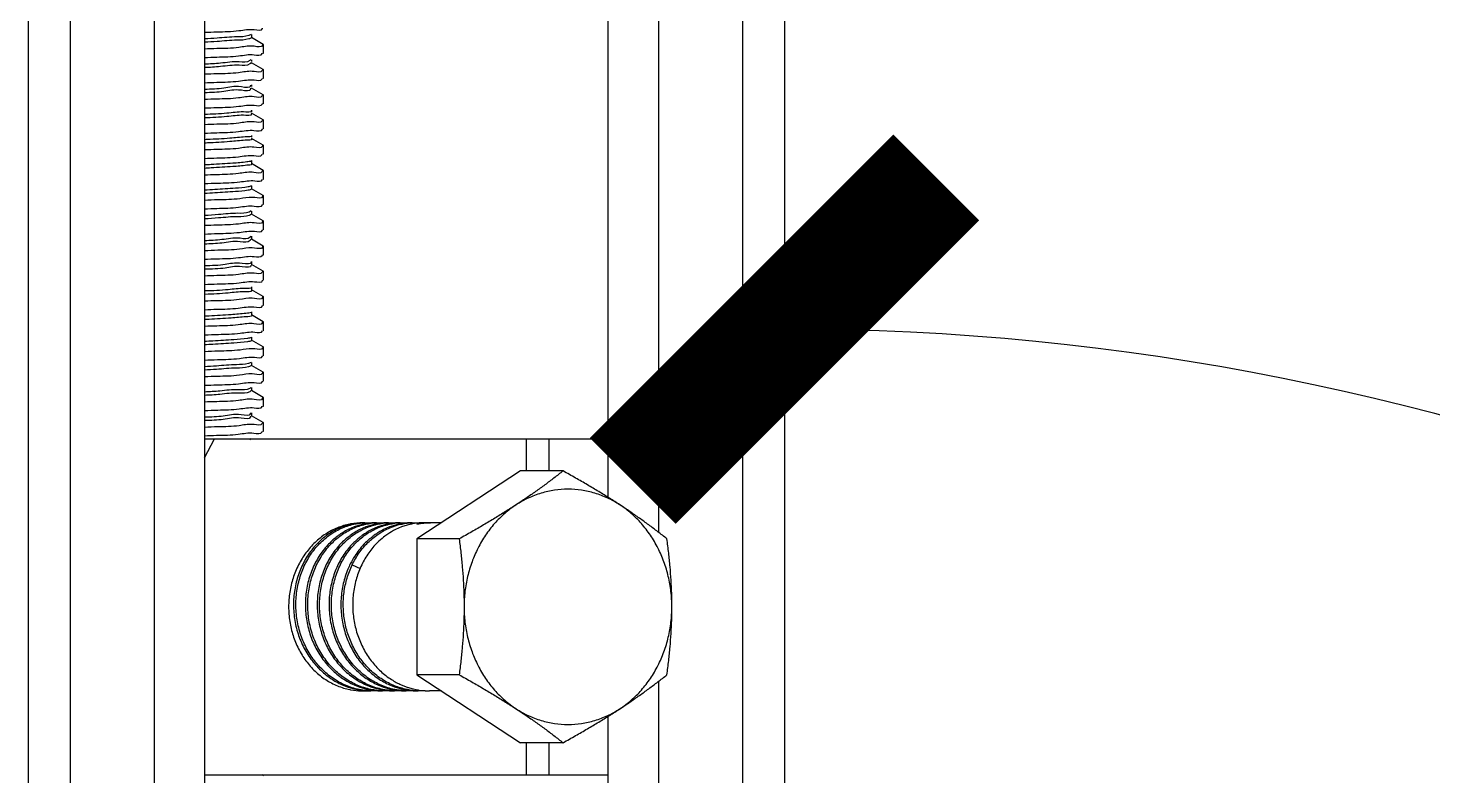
# Model space of a CAD drawing. Extents: x 14033796 to 29392202, y -1365078 to -465345.
# Drawn here: x 14625499.6 to 14625985.7, y -593719.4 to -593460.7 of the extents above; entities that cross this region are included whole.
import ezdxf

# ---------------------------------------------------------------- set-up
doc = ezdxf.new("R2010")
doc.units = 0
doc.header["$LTSCALE"] = 1000
doc.header["$MEASUREMENT"] = 0
doc.layers.add('02___PRT_ALL_AXES', color=7, linetype='Continuous')
doc.layers.add('图框', color=4, linetype='Continuous')
doc.styles.add('DIM_FONT', font='SIMPLEX', dxfattribs={"width": 0.7, "bigfont": 'GBCBIG'})
doc.dimstyles.new('DIMN150', dxfattribs={"dimscale": 1.5, "dimtxt": 300, "dimasz": 100, "dimexe": 250, "dimexo": 300, "dimgap": 150, "dimtad": 1, "dimdec": 0, "dimzin": 0, "dimdsep": 46, "dimtxsty": 'DIM_FONT', "dimblk": 'ARCHTICK', "dimcen": 0.09, "dimclrt": 7, "dimazin": 2, "dimtfac": 1, "dimtdec": 0, "dimtix": 1, "dimtmove": 2, "dimatfit": 3, "dimldrblk": 'ARCHTICK', "dimfxl": 0, "dimtolj": 1, "dimtzin": 0, "dimarcsym": 0})

# ---------------------------------------------------------------- blocks, each defined once
blk = doc.blocks.new('_ArchTick')
at = {"color": 0, "linetype": 'ByBlock', "const_width": 0.4}
blk.add_lwpolyline([(-0.5, -0.5), (0.5, 0.5)], dxfattribs=at)
blk = doc.blocks.new('*D35')
at = {"layer": 'Defpoints', "color": 0, "linetype": 'Continuous'}
for p in [(-3659003.2, 1106996.57), (-3662544.18, 1106818.96), (-3661915.48, 1104544.53), (-3662544.18, 1104160.32), (-3662340.1, 1103659.66)]:
    blk.add_point(p, dxfattribs=at)
at = {"layer": '图框', "color": 0, "linetype": 'Continuous', "lineweight": -2}
blk.add_arc((-3662544.18, 1103455.59), 1257.4, 45, 90, dxfattribs=at)
at = {"layer": '图框', "color": 0, "linetype": 'Continuous', "lineweight": -2, "xscale": 150, "yscale": 150, "zscale": 150}
for p, rotation in [((-3662544.18, 1104712.98), 180.0000000000027), ((-3661655.07, 1104344.7), 315.0000000000433)]:
    blk.add_blockref('_ArchTick', p, dxfattribs=dict(at, rotation=rotation))
at = {"layer": '图框', "color": 7, "linetype": 'Continuous', "insert": (-3661890.79, 1105033.02), "char_height": 450, "attachment_point": 5, "rotation": 337.5, "style": 'DIM_FONT'}
blk.add_mtext('\\A1;45°', dxfattribs=at)
blk = doc.blocks.new('抗震大样2')
at = {"color": 2, "linetype": 'Continuous'}
for p, q in [((3950.32, 185.93), (3950.32, -2472.71)), ((3971.09, 185.93), (3971.09, -2472.71)), ((4012.63, 185.93), (4012.63, -2472.71)), ((4037.56, 185.93), (4037.56, -2472.71)), ((4303.42, 185.93), (4303.42, -2472.71)), ((4324.19, 185.93), (4324.19, -2472.71)), ((4261.88, -266.34), (4261.88, -2020.43)), ((4236.96, -283.61), (4236.96, -2003.17)), ((4261.88, -2094.16), (4261.88, -2472.71)), ((4236.96, -2111.43), (4236.96, -2472.71))]:
    blk.add_line(p, q, dxfattribs=at)
at = {"color": 133, "linetype": 'Continuous'}
for p, q in [((4060.63, -1774.44), (4059.42, -1774.97)), ((4066.52, -1779.31), (4060.75, -1775.97)), ((4060.88, -1776.12), (4060.88, -1774.46)), ((4062.13, -1780.29), (4061.08, -1780.2)), ((4066.15, -1779.5), (4066.16, -1779.77)), ((4066.52, -1779.31), (4066.64, -1779.44)), ((4066.52, -1783.73), (4066.64, -1783.6)), ((4060.46, -1786.84), (4059.93, -1787.33)), ((4066.52, -1791.77), (4060.75, -1788.43)), ((4060.88, -1787.75), (4060.88, -1786.92)), ((4062.04, -1792.76), (4061.08, -1792.67)), ((4066.17, -1791.86), (4066.08, -1792.26)), ((4066.52, -1791.77), (4066.64, -1791.91)), ((4066.52, -1796.2), (4066.64, -1796.06)), ((4060.31, -1800.96), (4060.33, -1801.36)), ((4060.33, -1799.55), (4060.33, -1799.7)), ((4066.52, -1804.23), (4060.75, -1800.89)), ((4060.88, -1800.21), (4060.88, -1799.38)), ((4062.02, -1805.23), (4061.08, -1805.14)), ((4066.15, -1804.32), (4066.05, -1804.71)), ((4066.52, -1804.23), (4066.64, -1804.37)), ((4060.88, -1812.68), (4060.88, -1811.85)), ((4066.52, -1808.66), (4066.64, -1808.52)), ((4066.52, -1816.69), (4060.75, -1813.35)), ((4062.08, -1817.68), (4061.08, -1817.59)), ((4066.18, -1816.78), (4066.08, -1817.19)), ((4066.52, -1816.69), (4066.64, -1816.83)), ((4066.52, -1829.16), (4060.75, -1825.81)), ((4060.88, -1825.14), (4060.88, -1824.31)), ((4066.52, -1821.12), (4066.64, -1820.98)), ((4061.96, -1830.16), (4061.08, -1830.07)), ((4066.13, -1829.33), (4066.12, -1829.62)), ((4066.52, -1829.16), (4066.64, -1829.29)), ((4066.52, -1841.62), (4060.75, -1838.28)), ((4060.88, -1838.43), (4060.88, -1836.77)), ((4066.52, -1833.58), (4066.64, -1833.45)), ((4061.93, -1842.62), (4061.08, -1842.54)), ((4066.13, -1841.72), (4066.05, -1842.09)), ((4066.52, -1841.62), (4066.64, -1841.76)), ((4066.52, -1846.05), (4066.64, -1845.91)), ((4066.52, -1854.08), (4060.75, -1850.74)), ((4060.88, -1850.89), (4060.88, -1849.23)), ((4062.36, -1855.05), (4061.09, -1854.95)), ((4066.52, -1854.08), (4066.64, -1854.22)), ((4066.52, -1858.51), (4066.64, -1858.37)), ((4060.58, -1861.64), (4059.65, -1862.17)), ((4066.52, -1866.54), (4060.75, -1863.2)), ((4060.88, -1863.36), (4060.88, -1861.69)), ((4062.07, -1867.54), (4061.08, -1867.45)), ((4066.14, -1866.73), (4066.15, -1867.01)), ((4066.52, -1866.54), (4066.64, -1866.68)), ((4060.35, -1874.13), (4060.11, -1874.53)), ((4060.88, -1875.82), (4060.88, -1874.16)), ((4066.52, -1870.97), (4066.64, -1870.83)), ((4060.41, -1875.65), (4060.11, -1876.19)), ((4066.52, -1879.01), (4060.75, -1875.66)), ((4062.25, -1879.98), (4061.09, -1879.88)), ((4066.17, -1879.19), (4066.17, -1879.48)), ((4066.52, -1879.01), (4066.64, -1879.14)), ((4060.43, -1888.46), (4060.47, -1888.55)), ((4066.52, -1891.47), (4060.75, -1888.13)), ((4060.88, -1888.28), (4060.88, -1886.62)), ((4066.52, -1883.43), (4066.64, -1883.3)), ((4062.03, -1892.46), (4061.08, -1892.37)), ((4066.16, -1891.55), (4066.06, -1891.95)), ((4066.52, -1891.47), (4066.64, -1891.61)), ((4066.52, -1903.93), (4060.75, -1900.59)), ((4060.88, -1900.74), (4060.88, -1899.08)), ((4066.52, -1895.9), (4066.64, -1895.76)), ((4062.24, -1904.91), (4061.09, -1904.81)), ((4066.17, -1904.14), (4066.19, -1904.38)), ((4066.52, -1903.93), (4066.64, -1904.07)), ((4066.52, -1908.36), (4066.64, -1908.22)), ((4066.52, -1916.39), (4060.75, -1913.05)), ((4060.88, -1913.21), (4060.88, -1911.54)), ((4066.52, -1916.39), (4066.64, -1916.53)), ((4061.93, -1917.4), (4061.08, -1917.32)), ((4066.12, -1916.57), (4066.11, -1916.86)), ((4066.52, -1920.82), (4066.64, -1920.68)), ((4066.52, -1928.86), (4060.75, -1925.51)), ((4060.88, -1925.67), (4060.88, -1924.01)), ((4062.4, -1929.82), (4061.09, -1929.72)), ((4066.52, -1928.86), (4066.64, -1928.99)), ((4060.65, -1936.47), (4059.33, -1937)), ((4060.88, -1938.13), (4060.88, -1936.47)), ((4066.52, -1933.28), (4066.64, -1933.15)), ((4066.52, -1941.32), (4060.75, -1937.98)), ((4062.25, -1942.29), (4061.09, -1942.19)), ((4066.17, -1941.46), (4066.13, -1941.81)), ((4066.52, -1941.32), (4066.64, -1941.45)), ((4060.5, -1948.85), (4059.86, -1949.36)), ((4060.59, -1950.39), (4059.86, -1951.02)), ((4066.52, -1953.78), (4060.75, -1950.44)), ((4060.88, -1950.59), (4060.88, -1948.93)), ((4066.52, -1945.74), (4066.64, -1945.61)), ((4062.02, -1954.78), (4061.08, -1954.69)), ((4066.14, -1953.96), (4066.14, -1954.24)), ((4066.52, -1953.78), (4066.64, -1953.92)), ((4066.52, -1958.21), (4066.64, -1958.07)), ((4060.31, -1961.5), (4060.27, -1961.72)), ((4060.32, -1963.03), (4060.27, -1963.39)), ((4066.52, -1966.24), (4060.75, -1962.9)), ((4060.88, -1963.06), (4060.88, -1961.39)), ((4062.09, -1967.23), (4061.09, -1967.14)), ((4066.19, -1966.32), (4066.07, -1966.74)), ((4066.52, -1966.24), (4066.64, -1966.38)), ((4066.52, -1970.67), (4066.64, -1970.53)), ((4066.52, -2140.72), (4065.94, -2140.38)), ((4066.52, -2140.72), (4066.64, -2140.85))]:
    blk.add_line(p, q, dxfattribs=at)
at = {"color": 6, "linetype": 'Continuous'}
for p, q in [((4037.56, -1983.73), (4042.41, -1974.22)), ((4037.56, -1974.22), (4236.96, -1974.22)), ((4196.46, -1974.22), (4196.46, -1990.14)), ((4207.7, -1974.22), (4207.7, -1990.14)), ((4193.78, -1990.14), (4142.43, -2023.72)), ((4105.57, -2017.84), (4102.66, -2019.12)), ((4108.52, -2016.87), (4105.57, -2017.84)), ((4111.44, -2017.83), (4108.5, -2019.13)), ((4111.45, -2016.22), (4108.52, -2016.87)), ((4114.37, -2016.87), (4111.44, -2017.83)), ((4114.39, -2015.85), (4111.45, -2016.22)), ((4113.85, -2015.81), (4114.41, -2015.85)), ((4117.29, -2017.83), (4114.35, -2019.13)), ((4116.04, -2016.46), (4114.37, -2016.87)), ((4115.78, -2015.77), (4114.39, -2015.85)), ((4116.74, -2015.76), (4115.78, -2015.77)), ((4115.78, -2015.83), (4116.75, -2015.78)), ((4116.8, -2016.31), (4116.04, -2016.46)), ((4116.75, -2015.78), (4117.91, -2015.76)), ((4117.32, -2016.21), (4116.8, -2016.31)), ((4116.99, -2016.51), (4117.22, -2016.46)), ((4120.22, -2016.87), (4117.29, -2017.83)), ((4117.95, -2016.11), (4117.32, -2016.21)), ((4117.91, -2015.76), (4120.27, -2015.85)), ((4120.25, -2015.85), (4117.95, -2016.11)), ((4123.14, -2017.83), (4120.2, -2019.13)), ((4121.86, -2016.47), (4120.22, -2016.87)), ((4122.59, -2015.76), (4120.25, -2015.85)), ((4122.65, -2016.31), (4121.86, -2016.47)), ((4122.6, -2015.78), (4123.76, -2015.76)), ((4123.18, -2016.21), (4122.65, -2016.31)), ((4122.84, -2016.51), (4123.08, -2016.46)), ((4126.07, -2016.87), (4123.14, -2017.83)), ((4123.8, -2016.11), (4123.18, -2016.21)), ((4123.76, -2015.76), (4126.2, -2015.85)), ((4126.17, -2015.84), (4123.8, -2016.11)), ((4128.98, -2017.84), (4126.05, -2019.13)), ((4127.74, -2016.46), (4126.07, -2016.87)), ((4128.44, -2015.76), (4126.17, -2015.84)), ((4128.5, -2016.31), (4127.74, -2016.46)), ((4128.45, -2015.78), (4129.62, -2015.76)), ((4129.18, -2016.18), (4128.5, -2016.31)), ((4128.7, -2016.51), (4128.92, -2016.46)), ((4131.91, -2016.88), (4128.98, -2017.84)), ((4129.65, -2016.11), (4129.18, -2016.18)), ((4129.62, -2015.76), (4131.97, -2015.85)), ((4131.95, -2015.85), (4129.65, -2016.11)), ((4133.6, -2016.46), (4131.91, -2016.88)), ((4134.85, -2017.83), (4131.92, -2019.12)), ((4134.3, -2015.76), (4131.95, -2015.85)), ((4134.35, -2016.31), (4133.6, -2016.46)), ((4134.31, -2015.78), (4135.47, -2015.76)), ((4134.86, -2016.21), (4134.35, -2016.31)), ((4134.53, -2016.51), (4135.16, -2016.38)), ((4137.77, -2016.87), (4134.85, -2017.83)), ((4135.5, -2016.11), (4134.86, -2016.21)), ((4135.47, -2015.76), (4137.82, -2015.85)), ((4137.8, -2015.85), (4135.5, -2016.11)), ((4139.83, -2016.38), (4137.77, -2016.87)), ((4140.15, -2015.76), (4137.8, -2015.85)), ((4140.2, -2016.31), (4139.83, -2016.38)), ((4140.15, -2015.78), (4141.32, -2015.76)), ((4140.56, -2016.24), (4140.2, -2016.31)), ((4141.35, -2016.11), (4140.56, -2016.24)), ((4141.32, -2015.76), (4143.33, -2015.82)), ((4142.43, -2015.96), (4141.35, -2016.11)), ((4143.2, -2015.88), (4142.43, -2015.96)), ((4142.48, -2016.48), (4143.23, -2016.32)), ((4143.26, -2016.42), (4142.48, -2016.48)), ((4143.26, -2016.48), (4142.48, -2016.48)), ((4143.57, -2015.85), (4143.2, -2015.88)), ((4143.23, -2016.32), (4145.37, -2015.97)), ((4145.18, -2016.13), (4143.26, -2016.48)), ((4143.54, -2016.41), (4143.26, -2016.42)), ((4143.33, -2015.82), (4143.59, -2015.84)), ((4145.38, -2015.76), (4143.57, -2015.85)), ((4145.4, -2016.1), (4145.18, -2016.13)), ((4145.37, -2015.97), (4145.67, -2015.94)), ((4146, -2015.76), (4145.38, -2015.76)), ((4146.04, -2016.01), (4145.4, -2016.1)), ((4145.67, -2015.94), (4146, -2015.9)), ((4146, -2015.9), (4148.9, -2015.76)), ((4146.16, -2016), (4146.04, -2016.01)), ((4148.9, -2015.78), (4146.16, -2016)), ((4148.9, -2015.76), (4149.29, -2015.76)), ((4149.29, -2015.77), (4148.9, -2015.78)), ((4150.11, -2015.76), (4149.29, -2015.77)), ((4142.43, -2023.72), (4142.43, -2090.88)), ((4110.53, -2036.53), (4114.47, -2038.43)), ((4105.62, -2095.84), (4108.5, -2096.97)), ((4108.5, -2096.97), (4111.45, -2097.84)), ((4111.45, -2095.83), (4114.35, -2096.97)), ((4114.35, -2096.97), (4117.3, -2097.84)), ((4117.3, -2095.83), (4120.2, -2096.97)), ((4120.2, -2096.97), (4123.15, -2097.84)), ((4123.17, -2095.83), (4126.05, -2096.97)), ((4126.05, -2096.97), (4128.98, -2097.83)), ((4129.01, -2095.83), (4131.98, -2096.99)), ((4131.98, -2096.99), (4134.86, -2097.84)), ((4134.77, -2095.85), (4137.63, -2096.98)), ((4137.63, -2096.98), (4140.64, -2097.86)), ((4142.43, -2090.88), (4193.78, -2124.45)), ((4111.45, -2097.84), (4114.39, -2098.43)), ((4114.39, -2098.43), (4115.02, -2098.52)), ((4115.02, -2098.52), (4115.79, -2098.62)), ((4115.8, -2098.46), (4115.03, -2098.34)), ((4117.34, -2098.76), (4115.76, -2098.83)), ((4115.79, -2098.62), (4117.32, -2098.76)), ((4117.9, -2098.71), (4115.8, -2098.46)), ((4117.3, -2097.84), (4119.71, -2098.34)), ((4117.32, -2098.76), (4119.67, -2098.84)), ((4119.68, -2098.82), (4117.9, -2098.71)), ((4120.84, -2098.84), (4119.68, -2098.82)), ((4119.71, -2098.34), (4120.24, -2098.43)), ((4120.24, -2098.43), (4120.87, -2098.52)), ((4123.26, -2098.75), (4120.84, -2098.84)), ((4120.87, -2098.52), (4123.23, -2098.76)), ((4123.15, -2097.84), (4125.56, -2098.34)), ((4123.23, -2098.76), (4125.52, -2098.84)), ((4126.69, -2098.84), (4125.53, -2098.82)), ((4125.56, -2098.34), (4126.25, -2098.45)), ((4126.73, -2098.34), (4125.65, -2098.14)), ((4126.25, -2098.45), (4126.72, -2098.52)), ((4129.05, -2098.76), (4126.69, -2098.84)), ((4126.72, -2098.52), (4129.03, -2098.76)), ((4129.61, -2098.71), (4126.73, -2098.34)), ((4128.98, -2097.83), (4131.41, -2098.34)), ((4129.03, -2098.76), (4131.37, -2098.84)), ((4131.38, -2098.82), (4129.61, -2098.71)), ((4132.54, -2098.84), (4131.38, -2098.82)), ((4131.41, -2098.34), (4131.94, -2098.43)), ((4132.58, -2098.34), (4131.52, -2098.14)), ((4131.94, -2098.43), (4132.57, -2098.52)), ((4134.89, -2098.76), (4132.54, -2098.84)), ((4132.57, -2098.52), (4134.87, -2098.76)), ((4135.45, -2098.71), (4132.58, -2098.34)), ((4134.86, -2097.84), (4137.27, -2098.34)), ((4134.87, -2098.76), (4137.22, -2098.84)), ((4137.23, -2098.82), (4135.45, -2098.71)), ((4138.39, -2098.84), (4137.23, -2098.82)), ((4137.27, -2098.34), (4137.78, -2098.43)), ((4137.78, -2098.43), (4138.42, -2098.52)), ((4140.74, -2098.76), (4138.39, -2098.84)), ((4138.42, -2098.52), (4140.72, -2098.76)), ((4140.64, -2097.86), (4142.22, -2098.21)), ((4140.72, -2098.76), (4143.07, -2098.84)), ((4142.22, -2098.21), (4143.11, -2098.37)), ((4144.45, -2098.84), (4143.08, -2098.81)), ((4143.11, -2098.37), (4143.41, -2098.42)), ((4143.41, -2098.42), (4144.47, -2098.57)), ((4146.54, -2098.78), (4144.45, -2098.84)), ((4144.47, -2098.57), (4146.53, -2098.77)), ((4146.53, -2098.77), (4148.71, -2098.84)), ((4196.46, -2124.45), (4196.46, -2140.38)), ((4207.7, -2124.45), (4207.7, -2140.38)), ((4037.56, -2140.38), (4236.96, -2140.38))]:
    blk.add_line(p, q, dxfattribs=at)
at = {"color": 133, "linetype": 'Continuous'}
for points, start_tangent, end_tangent in [([(4037.56, -1773.35), (4043.64, -1773.12), (4054.48, -1772.55), (4062.13, -1771.98)], (0.998894, 0.047018), (0.993613, -0.112843)), ([(4059.42, -1774.97), (4053.52, -1775.62), (4043.7, -1776.27), (4037.56, -1776.65)], (-0.946343, -0.323164), (-0.998872, -0.047475)), ([(4059.42, -1776.63), (4053.52, -1777.28), (4043.7, -1777.93), (4037.56, -1778.31)], (-0.946343, -0.323164), (-0.998872, -0.047475)), ([(4060.76, -1776), (4059.42, -1776.63)], (-0.683987, -0.729495), (-0.946343, -0.323164)), ([(4062.13, -1771.98), (4066.16, -1771.41), (4066.16, -1771.29)], (0.993613, -0.112843), (-0.04773, 0.99886)), ([(4061.08, -1780.2), (4054.48, -1780.86), (4043.64, -1781.43), (4037.56, -1781.66)], (-0.998209, 0.059815), (-0.998894, -0.047018)), ([(4037.56, -1785.81), (4043.65, -1785.58), (4054.38, -1785.02), (4062.04, -1784.46)], (0.998889, 0.04712), (0.992196, -0.124689)), ([(4062.04, -1784.46), (4066.1, -1783.89), (4066.15, -1783.67)], (0.992196, -0.124689), (0.163796, 0.986494)), ([(4066.16, -1779.77), (4062.13, -1780.29)], (-0.098015, -0.995185), (-0.993613, 0.112843)), ([(4059.93, -1787.33), (4054.69, -1787.98), (4045.41, -1788.63), (4037.56, -1789.14)], (-0.797662, -0.603104), (-0.999381, -0.03518)), ([(4059.93, -1789), (4054.69, -1789.65), (4045.41, -1790.3), (4037.56, -1790.8)], (-0.797662, -0.603104), (-0.999381, -0.03518)), ([(4060.57, -1788.33), (4059.93, -1789)], (-0.470243, -0.882537), (-0.797662, -0.603104)), ([(4061.08, -1792.67), (4054.38, -1793.33), (4043.65, -1793.89), (4037.56, -1794.12)], (-0.997707, 0.067683), (-0.998889, -0.04712)), ([(4037.56, -1798.27), (4043.64, -1798.05), (4054.37, -1797.48), (4062.02, -1796.92)], (0.998891, 0.047093), (0.992164, -0.12494)), ([(4062.02, -1796.92), (4066.07, -1796.36), (4066.13, -1796.13)], (0.992164, -0.12494), (0.173119, 0.984901)), ([(4066.08, -1792.26), (4062.04, -1792.76)], (-0.354448, -0.935076), (-0.992196, 0.124689)), ([(4060.33, -1799.7), (4055.76, -1800.35), (4047.04, -1801), (4037.56, -1801.59)], (-0.079808, -0.99681), (-0.999758, -0.022013)), ([(4060.33, -1801.36), (4055.76, -1802.01), (4047.04, -1802.66), (4037.56, -1803.25)], (-0.079808, -0.99681), (-0.999758, -0.022013)), ([(4061.08, -1805.14), (4054.37, -1805.79), (4043.64, -1806.36), (4037.56, -1806.58)], (-0.997647, 0.068561), (-0.998891, -0.047093)), ([(4066.05, -1804.71), (4062.02, -1805.23)], (-0.35835, -0.933587), (-0.992164, 0.12494)), ([(4037.56, -1810.74), (4043.66, -1810.51), (4054.5, -1809.94), (4062.08, -1809.38)], (0.998894, 0.047014), (0.992224, -0.124464)), ([(4060.63, -1812.07), (4056.74, -1812.71)], (0.533711, -0.845667), (-1, 0.000978)), ([(4062.08, -1809.38), (4066.1, -1808.81), (4066.16, -1808.59)], (0.992224, -0.124464), (0.181525, 0.983386)), ([(4056.74, -1812.71), (4048.6, -1813.36), (4037.56, -1813.99)], (-1, 0.000978), (-0.999252, -0.038671)), ([(4056.74, -1814.37), (4048.6, -1815.02), (4037.56, -1815.66)], (-1, 0.000978), (-0.999252, -0.038671)), ([(4061.08, -1817.59), (4054.5, -1818.24), (4043.66, -1818.82), (4037.56, -1819.04)], (-0.997974, 0.06363), (-0.998894, -0.047014)), ([(4060.51, -1813.59), (4060.62, -1813.72), (4056.74, -1814.37)], (0.697725, -0.716366), (-1, 0.000978)), ([(4066.08, -1817.19), (4062.08, -1817.68)], (-0.377709, -0.925924), (-0.992224, 0.124464)), ([(4037.56, -1823.2), (4043.63, -1822.97), (4054.26, -1822.41), (4061.96, -1821.85)], (0.998891, 0.047076), (0.993158, -0.116777)), ([(4057.62, -1825.07), (4050.09, -1825.73), (4039, -1826.38), (4037.56, -1826.45)], (-0.996868, -0.079089), (-0.998768, -0.049633)), ([(4060.8, -1824.42), (4057.62, -1825.07)], (0.616115, -0.787657), (-0.996868, -0.079089)), ([(4060.66, -1825.96), (4060.81, -1826.09), (4057.62, -1826.74)], (0.848608, -0.529022), (-0.996868, -0.079089)), ([(4061.96, -1821.85), (4066.13, -1821.27), (4066.13, -1821.13)], (0.993158, -0.116777), (-0.017942, 0.999839)), ([(4057.62, -1826.74), (4050.09, -1827.39), (4039, -1828.04), (4037.56, -1828.11)], (-0.996868, -0.079089), (-0.998768, -0.049633)), ([(4061.08, -1830.07), (4054.26, -1830.72), (4043.63, -1831.28), (4037.56, -1831.51)], (-0.997467, 0.071134), (-0.998891, -0.047076)), ([(4066.12, -1829.62), (4061.96, -1830.16)], (-0.127198, -0.991877), (-0.993158, 0.116777)), ([(4037.56, -1835.66), (4043.55, -1835.44), (4054.26, -1834.88), (4061.93, -1834.32)], (0.998899, 0.046913), (0.992136, -0.125161)), ([(4058.4, -1837.44), (4051.49, -1838.09), (4040.87, -1838.74), (4037.56, -1838.92)], (-0.989005, -0.147881), (-0.998591, -0.053071)), ([(4058.4, -1839.1), (4051.49, -1839.75), (4040.87, -1840.4), (4037.56, -1840.59)], (-0.989005, -0.147881), (-0.998591, -0.053071)), ([(4060.75, -1836.93), (4058.4, -1837.44)], (-0.882107, -0.471049), (-0.989005, -0.147881)), ([(4060.88, -1838.43), (4060.88, -1838.45), (4058.4, -1839.1)], (0.348209, -0.937417), (-0.989005, -0.147881)), ([(4061.93, -1834.32), (4066.06, -1833.75), (4066.11, -1833.52)], (0.992136, -0.125161), (0.14634, 0.989234)), ([(4061.08, -1842.54), (4054.26, -1843.18), (4043.55, -1843.75), (4037.56, -1843.97)], (-0.997186, 0.074961), (-0.998899, -0.046913)), ([(4037.56, -1848.12), (4044.12, -1847.87), (4054.94, -1847.3), (4062.36, -1846.74)], (0.998853, 0.04788), (0.993688, -0.11218)), ([(4066.05, -1842.09), (4061.93, -1842.62)], (-0.322008, -0.946737), (-0.992136, 0.125161)), ([(4062.36, -1846.74), (4066.18, -1846.18), (4066.18, -1846.05)], (0.993688, -0.11218), (-0.022341, 0.99975)), ([(4059.08, -1849.8), (4052.8, -1850.45), (4042.68, -1851.1), (4037.56, -1851.41)], (-0.970856, -0.239662), (-0.9987, -0.050975)), ([(4059.08, -1851.46), (4052.8, -1852.11), (4042.68, -1852.76), (4037.56, -1853.07)], (-0.970856, -0.239662), (-0.9987, -0.050975)), ([(4060.69, -1849.28), (4059.08, -1849.8)], (-0.87065, -0.491904), (-0.970856, -0.239662)), ([(4060.82, -1850.84), (4059.08, -1851.46)], (-0.670911, -0.741538), (-0.970856, -0.239662)), ([(4061.09, -1854.95), (4054.94, -1855.6), (4044.12, -1856.18), (4037.56, -1856.43)], (-0.999035, 0.043915), (-0.998853, -0.04788)), ([(4037.56, -1860.59), (4043.59, -1860.36), (4054.4, -1859.79), (4062.07, -1859.23)], (0.998897, 0.046962), (0.993444, -0.114321)), ([(4062.07, -1859.23), (4066.15, -1858.65), (4066.15, -1858.52)], (0.993444, -0.114321), (-0.037905, 0.999281)), ([(4066.18, -1854.26), (4066.18, -1854.49), (4062.36, -1855.05)], (0.091499, -0.995805), (-0.993688, 0.11218)), ([(4059.65, -1862.17), (4054.02, -1862.82), (4044.43, -1863.47), (4037.56, -1863.9)], (-0.910995, -0.412418), (-0.999049, -0.043612)), ([(4059.65, -1863.83), (4054.02, -1864.48), (4044.43, -1865.13), (4037.56, -1865.56)], (-0.910995, -0.412418), (-0.999049, -0.043612)), ([(4061.08, -1867.45), (4054.4, -1868.1), (4043.59, -1868.67), (4037.56, -1868.89)], (-0.99796, 0.063849), (-0.998897, -0.046962)), ([(4060.69, -1863.19), (4059.65, -1863.83)], (-0.647313, -0.762225), (-0.910995, -0.412418)), ([(4066.15, -1867.01), (4062.07, -1867.54)], (-0.107677, -0.994186), (-0.993444, 0.114321)), ([(4037.56, -1873.05), (4044.17, -1872.8), (4054.74, -1872.23), (4062.25, -1871.67)], (0.998841, 0.048125), (0.993683, -0.112228)), ([(4060.11, -1874.53), (4055.15, -1875.18), (4046.1, -1875.83), (4037.56, -1876.39)], (-0.600311, -0.799766), (-0.999631, -0.027158)), ([(4062.25, -1871.67), (4066.18, -1871.1), (4066.18, -1870.98)], (0.993683, -0.112228), (-0.033888, 0.999426)), ([(4060.11, -1876.19), (4055.15, -1876.84), (4046.1, -1877.49), (4037.56, -1878.05)], (-0.600311, -0.799766), (-0.999631, -0.027158)), ([(4061.09, -1879.88), (4054.74, -1880.54), (4044.17, -1881.1), (4037.56, -1881.36)], (-0.998696, 0.051053), (-0.998841, -0.048125)), ([(4066.17, -1879.48), (4062.25, -1879.98)], (-0.128473, -0.991713), (-0.993683, 0.112228)), ([(4037.56, -1885.51), (4043.65, -1885.28), (4054.38, -1884.72), (4062.03, -1884.16)], (0.998889, 0.047118), (0.992171, -0.124885)), ([(4060.47, -1886.89), (4056.19, -1887.54), (4047.71, -1888.19), (4037.56, -1888.8)], (0.292814, -0.956169), (-0.999615, -0.027745)), ([(4060.47, -1888.55), (4056.19, -1889.2), (4047.71, -1889.86), (4037.56, -1890.46)], (0.292814, -0.956169), (-0.999615, -0.027745)), ([(4060.46, -1886.87), (4060.47, -1886.89)], (0.315738, -0.948846), (0.292815, -0.956169)), ([(4062.03, -1884.16), (4066.07, -1883.59), (4066.14, -1883.36)], (0.992171, -0.124885), (0.185745, 0.982598)), ([(4061.08, -1892.37), (4054.38, -1893.03), (4043.65, -1893.59), (4037.56, -1893.82)], (-0.997729, 0.067357), (-0.998889, -0.047118)), ([(4066.06, -1891.95), (4062.03, -1892.46)], (-0.37389, -0.927473), (-0.992171, 0.124885)), ([(4037.56, -1897.97), (4043.77, -1897.74), (4054.65, -1897.16), (4062.24, -1896.6)], (0.998885, 0.047208), (0.994137, -0.108128)), ([(4057.13, -1899.91), (4049.24, -1900.56), (4037.89, -1901.21), (4037.56, -1901.22)], (-0.999328, -0.036649), (-0.998995, -0.044823)), ([(4057.13, -1901.57), (4049.24, -1902.22), (4037.89, -1902.87), (4037.56, -1902.88)], (-0.999328, -0.036649), (-0.998995, -0.044823)), ([(4060.72, -1899.26), (4057.13, -1899.91)], (0.608515, -0.793543), (-0.999328, -0.036649)), ([(4060.7, -1900.9), (4060.71, -1900.92), (4057.13, -1901.57)], (0.655152, -0.755497), (-0.999328, -0.036649)), ([(4062.24, -1896.6), (4066.19, -1896.03), (4066.18, -1895.92)], (0.994137, -0.108128), (-0.081805, 0.996648)), ([(4061.09, -1904.81), (4054.65, -1905.47), (4043.77, -1906.05), (4037.56, -1906.28)], (-0.998687, 0.051224), (-0.998885, -0.047208)), ([(4037.56, -1910.44), (4043.67, -1910.21), (4054.24, -1909.65), (4061.93, -1909.09)], (0.998887, 0.047166), (0.993084, -0.117408)), ([(4061.93, -1909.09), (4066.12, -1908.51), (4066.12, -1908.36)], (0.993084, -0.117408), (-0.010783, 0.999942)), ([(4066.19, -1904.38), (4062.24, -1904.91)], (-0.055395, -0.998465), (-0.994137, 0.108128)), ([(4057.96, -1912.27), (4050.69, -1912.92), (4039.79, -1913.57), (4037.56, -1913.69)], (-0.994213, -0.107428), (-0.998643, -0.052069)), ([(4057.96, -1913.93), (4050.69, -1914.58), (4039.79, -1915.23), (4037.56, -1915.35)], (-0.994213, -0.107428), (-0.998643, -0.052069)), ([(4060.8, -1911.76), (4057.96, -1912.27)], (-0.807946, -0.589257), (-0.994213, -0.107428)), ([(4060.83, -1913.25), (4060.85, -1913.28), (4057.96, -1913.93)], (0.662529, -0.749036), (-0.994213, -0.107428)), ([(4061.08, -1917.32), (4054.24, -1917.96), (4043.67, -1918.52), (4037.56, -1918.74)], (-0.997317, 0.073206), (-0.998887, -0.047166)), ([(4037.56, -1922.9), (4044.42, -1922.63), (4055.08, -1922.06), (4062.4, -1921.51)], (0.998826, 0.048447), (0.994356, -0.106098)), ([(4066.11, -1916.86), (4061.93, -1917.4)], (-0.134355, -0.990933), (-0.993084, 0.117408)), ([(4062.4, -1921.51), (4066.2, -1920.95), (4066.2, -1920.84)], (0.994356, -0.106098), (-0.074529, 0.997219)), ([(4058.7, -1924.63), (4052.05, -1925.28), (4041.64, -1925.93), (4037.56, -1926.17)], (-0.98339, -0.181507), (-0.99863, -0.052332)), ([(4058.7, -1926.3), (4052.05, -1926.95), (4041.64, -1927.6), (4037.56, -1927.83)], (-0.98339, -0.181507), (-0.99863, -0.052332)), ([(4061.09, -1929.72), (4055.08, -1930.37), (4044.42, -1930.94), (4037.56, -1931.21)], (-0.99927, 0.038195), (-0.998826, -0.048447)), ([(4060.73, -1924.12), (4058.7, -1924.63)], (-0.886757, -0.462236), (-0.98339, -0.181507)), ([(4060.87, -1925.66), (4058.7, -1926.3)], (-0.427969, -0.903793), (-0.98339, -0.181507)), ([(4066.19, -1929.06), (4066.2, -1929.25), (4062.4, -1929.82)], (0.142866, -0.989742), (-0.994356, 0.106098)), ([(4037.56, -1935.36), (4043.92, -1935.12), (4054.76, -1934.54), (4062.25, -1933.98)], (0.998868, 0.047559), (0.992861, -0.11928)), ([(4059.33, -1937), (4053.32, -1937.65), (4043.42, -1938.3), (4037.56, -1938.66)], (-0.95493, -0.29683), (-0.998813, -0.0487)), ([(4062.25, -1933.98), (4066.15, -1933.42), (4066.17, -1933.26)], (0.992861, -0.11928), (0.061262, 0.998122)), ([(4059.33, -1938.66), (4053.32, -1939.31), (4043.42, -1939.96), (4037.56, -1940.32)], (-0.95493, -0.29683), (-0.998813, -0.0487)), ([(4061.09, -1942.19), (4054.76, -1942.85), (4043.92, -1943.43), (4037.56, -1943.67)], (-0.998596, 0.052981), (-0.998868, -0.047559)), ([(4060.78, -1938.03), (4059.33, -1938.66)], (-0.688777, -0.724973), (-0.95493, -0.29683)), ([(4066.13, -1941.81), (4062.25, -1942.29)], (-0.254982, -0.966946), (-0.992861, 0.11928)), ([(4037.56, -1947.82), (4043.59, -1947.6), (4054.33, -1947.03), (4062.02, -1946.47)], (0.998896, 0.046968), (0.993305, -0.115525)), ([(4059.86, -1949.36), (4054.51, -1950.01), (4045.14, -1950.66), (4037.56, -1951.15)], (-0.840791, -0.54136), (-0.999283, -0.037869)), ([(4059.86, -1951.02), (4054.51, -1951.67), (4045.14, -1952.32), (4037.56, -1952.81)], (-0.840791, -0.54136), (-0.999283, -0.037869)), ([(4062.02, -1946.47), (4066.14, -1945.89), (4066.14, -1945.76)], (0.993305, -0.115525), (-0.028966, 0.99958)), ([(4061.08, -1954.69), (4054.33, -1955.34), (4043.59, -1955.91), (4037.56, -1956.13)], (-0.997734, 0.067282), (-0.998896, -0.046968)), ([(4066.14, -1954.24), (4062.02, -1954.78)], (-0.116435, -0.993198), (-0.993305, 0.115525)), ([(4062.09, -1958.92), (4066.1, -1958.36), (4066.17, -1958.13)], (0.992337, -0.123562), (0.210714, 0.977548)), ([(4037.56, -1960.29), (4044.05, -1960.04), (4054.59, -1959.48), (4062.09, -1958.92)], (0.998855, 0.047846), (0.992337, -0.123562)), ([(4060.27, -1961.72), (4055.6, -1962.37), (4046.79, -1963.03), (4037.56, -1963.61)], (-0.240787, -0.970578), (-0.999761, -0.021859)), ([(4060.27, -1963.39), (4055.6, -1964.04), (4046.79, -1964.69), (4037.56, -1965.27)], (-0.240787, -0.970578), (-0.999761, -0.021859)), ([(4061.09, -1967.14), (4054.59, -1967.79), (4044.05, -1968.35), (4037.56, -1968.59)], (-0.998146, 0.06086), (-0.998855, -0.047846)), ([(4037.56, -1972.75), (4043.47, -1972.53), (4054.17, -1971.97), (4061.86, -1971.41)], (0.998906, 0.046762), (0.992118, -0.125308)), ([(4061.86, -1971.41), (4066.06, -1970.84), (4066.11, -1970.61)], (0.992118, -0.125308), (0.135305, 0.990804)), ([(4066.07, -1966.74), (4062.09, -1967.23)], (-0.408817, -0.912616), (-0.992337, 0.123562)), ([(4060.58, -1974.09), (4059.87, -1974.7)], (0.509207, -0.860644), (-0.990428, -0.138029)), ([(4060.58, -1974.09), (4060.59, -1974.1)], (0.509208, -0.860644), (0.490606, -0.871382))]:
    blk.add_spline(points, degree=3, dxfattribs=dict(at, start_tangent=start_tangent, end_tangent=end_tangent))
at = {"color": 6, "linetype": 'Continuous'}
for points, start_tangent, end_tangent in [([(4115.03, -2098.34), (4113.94, -2098.14), (4107.2, -2096.02), (4100.96, -2092.58), (4095.46, -2088.02), (4090.75, -2082.4), (4086.96, -2075.78), (4084.31, -2068.5), (4082.92, -2060.91), (4082.78, -2053.34), (4083.86, -2045.86), (4086.11, -2038.79), (4089.47, -2032.31), (4093.8, -2026.7), (4098.97, -2022.09), (4104.92, -2018.6), (4111.35, -2016.46), (4115.78, -2015.83)], (-0.985475, 0.16982), (0.997586, 0.069443)), ([(4119.77, -2098.13), (4113.03, -2096), (4106.8, -2092.57), (4101.27, -2087.98), (4096.55, -2082.32), (4092.77, -2075.69), (4090.14, -2068.4), (4088.76, -2060.85), (4088.63, -2053.25), (4089.74, -2045.73), (4092.02, -2038.63), (4095.43, -2032.14), (4099.81, -2026.52), (4105.04, -2021.93), (4110.9, -2018.54), (4116.99, -2016.51)], (-0.979335, 0.202246), (0.975774, 0.218779)), ([(4125.65, -2098.14), (4118.95, -2096.04), (4112.76, -2092.65), (4107.21, -2088.07), (4102.48, -2082.44), (4098.7, -2075.87), (4096.06, -2068.68), (4094.65, -2061.21), (4094.46, -2053.59), (4095.53, -2045.96), (4097.86, -2038.67), (4101.3, -2032.11), (4105.67, -2026.52), (4110.9, -2021.92), (4116.76, -2018.54), (4122.84, -2016.51)], (-0.979482, 0.201533), (0.975774, 0.218783)), ([(4102.66, -2019.12), (4097.9, -2022.02), (4096.78, -2022.87)], (-0.894486, -0.447095), (-0.785206, -0.619235)), ([(4131.52, -2098.14), (4124.88, -2096.07), (4118.66, -2092.68), (4113.09, -2088.09), (4108.36, -2082.48), (4104.59, -2075.96), (4101.96, -2068.86), (4100.52, -2061.39), (4100.3, -2053.77), (4101.34, -2046.18), (4103.6, -2038.95), (4106.94, -2032.44), (4111.26, -2026.8), (4116.5, -2022.11), (4122.49, -2018.59), (4128.7, -2016.51)], (-0.979625, 0.200835), (0.975784, 0.218736)), ([(4108.5, -2019.13), (4103.61, -2022.12), (4102.62, -2022.87)], (-0.894386, -0.447296), (-0.784994, -0.619504)), ([(4114.35, -2019.13), (4109.47, -2022.11), (4108.47, -2022.87)], (-0.894349, -0.447371), (-0.78499, -0.619509)), ([(4110.53, -2036.53), (4114, -2030.63), (4118.33, -2025.54), (4123.43, -2021.34), (4129.14, -2018.24), (4134.53, -2016.51)], (0.435572, 0.900154), (0.975674, 0.219228)), ([(4120.2, -2019.13), (4115.5, -2021.98), (4114.33, -2022.86)], (-0.894374, -0.447321), (-0.78524, -0.619192)), ([(4117.22, -2016.46), (4122.6, -2015.78)], (0.977391, 0.21144), (0.99928, 0.037945)), ([(4126.05, -2019.13), (4121.4, -2021.95), (4120.19, -2022.86)], (-0.894334, -0.4474), (-0.78533, -0.619078)), ([(4123.08, -2016.46), (4128.45, -2015.78)], (0.977415, 0.21133), (0.99928, 0.037945)), ([(4131.92, -2019.12), (4128.13, -2021.33), (4126.07, -2022.84)], (-0.894604, -0.446859), (-0.785994, -0.618234)), ([(4128.92, -2016.46), (4134.31, -2015.78)], (0.9774, 0.211399), (0.99928, 0.037942)), ([(4135.16, -2016.38), (4140.15, -2015.78)], (0.979996, 0.199016), (0.99928, 0.03795)), ([(4096.78, -2022.87), (4092.64, -2026.68), (4088.29, -2032.33), (4084.93, -2038.82), (4082.65, -2046), (4081.59, -2053.59), (4081.78, -2061.22), (4083.21, -2068.75), (4085.82, -2075.86), (4089.58, -2082.39), (4094.3, -2088.03), (4099.88, -2092.64), (4105.62, -2095.84)], (-0.785206, -0.619235), (0.914094, -0.405503)), ([(4102.62, -2022.87), (4098.39, -2026.8), (4094.09, -2032.42), (4090.72, -2038.97), (4088.45, -2046.23), (4087.43, -2053.82), (4087.65, -2061.4), (4089.09, -2068.85), (4091.74, -2076), (4095.53, -2082.53), (4100.25, -2088.13), (4105.78, -2092.67), (4111.45, -2095.83)], (-0.784994, -0.619504), (0.913866, -0.406015)), ([(4108.47, -2022.87), (4104.3, -2026.74), (4099.97, -2032.37), (4096.61, -2038.87), (4094.36, -2045.97), (4093.3, -2053.47), (4093.46, -2061.07), (4094.86, -2068.58), (4097.44, -2075.67), (4101.13, -2082.18), (4105.8, -2087.83), (4111.33, -2092.47), (4117.3, -2095.83)], (-0.78499, -0.619509), (0.913786, -0.406197)), ([(4114.33, -2022.86), (4110.31, -2026.56), (4105.93, -2032.19), (4102.5, -2038.77), (4100.21, -2045.98), (4099.15, -2053.46), (4099.32, -2061.07), (4100.75, -2068.7), (4103.43, -2075.97), (4107.22, -2082.52), (4111.93, -2088.1), (4117.49, -2092.68), (4123.17, -2095.83)], (-0.78524, -0.619192), (0.914007, -0.405699)), ([(4120.19, -2022.86), (4116.16, -2026.56), (4111.78, -2032.19), (4109.59, -2036.04)], (-0.78533, -0.619078), (-0.447002, -0.894533)), ([(4126.07, -2022.84), (4123.02, -2025.52), (4118.69, -2030.62), (4115.21, -2036.53)], (-0.785994, -0.618234), (-0.435572, -0.900154)), ([(4109.59, -2036.04), (4108.37, -2038.72), (4106.09, -2045.84), (4105.01, -2053.35), (4105.16, -2060.98), (4106.56, -2068.57), (4109.18, -2075.77), (4112.89, -2082.26), (4117.58, -2087.9), (4123.17, -2092.57), (4129.01, -2095.83)], (-0.447002, -0.894533), (0.913881, -0.405981)), ([(4137.44, -2098.12), (4131.48, -2096.32), (4125.51, -2093.26), (4120.11, -2089.13), (4115.43, -2084.04), (4111.56, -2078.08), (4108.66, -2071.48), (4106.85, -2064.53), (4106.11, -2057.36), (4106.49, -2050.15), (4107.99, -2043.09), (4110.53, -2036.53)], (-0.979179, 0.203001), (0.435572, 0.900154)), ([(4115.21, -2036.53), (4112.67, -2043.1), (4111.16, -2050.15), (4110.77, -2057.36), (4111.48, -2064.53), (4113.28, -2071.49), (4116.14, -2078.08), (4119.98, -2084.04), (4124.62, -2089.13), (4129.96, -2093.26), (4134.77, -2095.85)], (-0.435572, -0.900154), (0.913744, -0.40629)), ([(4125.53, -2098.82), (4119.77, -2098.13)], (-0.999412, 0.034283), (-0.979335, 0.202246)), ([(4143.08, -2098.81), (4137.88, -2098.21), (4137.44, -2098.12)], (-0.999202, 0.039943), (-0.979179, 0.203001))]:
    blk.add_spline(points, degree=3, dxfattribs=dict(at, start_tangent=start_tangent, end_tangent=end_tangent))
at = {"layer": '02___PRT_ALL_AXES', "color": 133, "linetype": 'Continuous'}
for p, q in [((4066.64, -1783.6), (4066.64, -1779.44)), ((4066.64, -1796.06), (4066.64, -1791.91)), ((4066.64, -1808.52), (4066.64, -1804.37)), ((4066.64, -1820.98), (4066.64, -1816.83)), ((4066.64, -1833.45), (4066.64, -1829.29)), ((4066.64, -1845.91), (4066.64, -1841.75)), ((4066.64, -1858.37), (4066.64, -1854.22)), ((4066.64, -1870.83), (4066.64, -1866.68)), ((4066.64, -1883.3), (4066.64, -1879.14)), ((4066.64, -1895.76), (4066.64, -1891.6)), ((4066.64, -1908.22), (4066.64, -1904.07)), ((4066.64, -1920.68), (4066.64, -1916.53)), ((4066.64, -1933.15), (4066.64, -1928.99)), ((4066.64, -1945.61), (4066.64, -1941.45)), ((4066.64, -1958.07), (4066.64, -1953.92)), ((4066.64, -1970.53), (4066.64, -1966.38))]:
    blk.add_line(p, q, dxfattribs=at)
at = {"layer": '02___PRT_ALL_AXES', "color": 6, "linetype": 'Continuous'}
for p, q in [((4214.74, -1990.14), (4193.78, -1990.14)), ((4116.28, -2015.76), (4115.77, -2015.76)), ((4148.9, -2015.76), (4146, -2015.76)), ((4154.61, -2015.76), (4150.11, -2015.76)), ((4163.39, -2023.72), (4142.43, -2023.72)), ((4163.39, -2090.88), (4142.43, -2090.88)), ((4114.99, -2098.83), (4115.37, -2098.84)), ((4115.37, -2098.84), (4115.77, -2098.84)), ((4115.77, -2098.84), (4117.76, -2098.78)), ((4154.61, -2098.84), (4148.71, -2098.84)), ((4214.74, -2124.45), (4193.78, -2124.45))]:
    blk.add_line(p, q, dxfattribs=at)
for points, start_tangent, end_tangent in [([(4214.74, -1990.14), (4210.26, -1993.64), (4205.77, -1997.02), (4201.19, -2000.34), (4196.44, -2003.64), (4191.51, -2006.93)], (-0.78287, -0.622185), (-0.836953, -0.547275)), ([(4242.86, -2006.93), (4237.72, -2003.64), (4232.37, -2000.34), (4226.81, -1997.02), (4220.97, -1993.64), (4214.74, -1990.14)], (-0.836953, 0.547275), (-0.874198, 0.485569)), ([(4242.86, -2006.93), (4236.83, -2003.57), (4230.47, -2001.12), (4223.88, -1999.64), (4217.18, -1999.14), (4210.48, -1999.64), (4203.89, -2001.12), (4197.53, -2003.57), (4191.51, -2006.93)], (-0.836954, 0.547274), (-0.836953, -0.547275)), ([(4191.51, -2006.93), (4186.37, -2010.23), (4181.02, -2013.52), (4175.46, -2016.84), (4169.62, -2020.22), (4163.39, -2023.72)], (-0.836953, -0.547275), (-0.874198, -0.485569)), ([(4191.51, -2006.93), (4185.92, -2011.16), (4180.87, -2016.17), (4176.44, -2021.89), (4172.71, -2028.22), (4169.74, -2035.04), (4167.58, -2042.25), (4166.27, -2049.71), (4165.83, -2057.3)], (-0.836952, -0.547276), (0, -1)), ([(4266.09, -2023.72), (4261.61, -2020.22), (4257.12, -2016.84), (4252.54, -2013.53), (4247.8, -2010.23), (4242.86, -2006.93)], (-0.78287, 0.622185), (-0.836953, 0.547275)), ([(4268.53, -2057.3), (4268.09, -2049.71), (4266.78, -2042.25), (4264.62, -2035.04), (4261.65, -2028.22), (4257.92, -2021.89), (4253.49, -2016.17), (4248.44, -2011.16), (4242.86, -2006.93)], (-0.000001, 1), (-0.836953, 0.547275)), ([(4109.91, -2016.29), (4109.4, -2016.39), (4103.22, -2018.26), (4097.43, -2021.32), (4092.19, -2025.48), (4087.67, -2030.6), (4084, -2036.53), (4081.3, -2043.09), (4079.65, -2050.08), (4079.09, -2057.3)], (-0.983631, -0.180197), (0, -1)), ([(4115.77, -2015.76), (4109.91, -2016.29)], (-1, 0), (-0.983631, -0.180197)), ([(4163.39, -2023.72), (4164.26, -2030.72), (4164.94, -2037.48), (4165.43, -2044.11), (4165.73, -2050.71), (4165.83, -2057.3)], (0.134297, -0.990941), (0, -1)), ([(4268.53, -2057.3), (4268.43, -2050.71), (4268.13, -2044.11), (4267.64, -2037.48), (4266.96, -2030.72), (4266.09, -2023.72)], (0, 1), (-0.134297, 0.990941)), ([(4079.09, -2057.3), (4079.65, -2064.51), (4081.3, -2071.51), (4084, -2078.07), (4087.67, -2084), (4092.19, -2089.12), (4097.43, -2093.27), (4103.22, -2096.33), (4109.4, -2098.21), (4109.91, -2098.31)], (0, -1), (0.983631, -0.180197)), ([(4165.83, -2057.3), (4165.73, -2063.89), (4165.43, -2070.48), (4164.94, -2077.12), (4164.26, -2083.87), (4163.39, -2090.88)], (0, -1), (-0.134297, -0.990941)), ([(4165.83, -2057.3), (4166.27, -2064.89), (4167.58, -2072.35), (4169.74, -2079.55), (4172.71, -2086.38), (4176.44, -2092.7), (4180.87, -2098.42), (4185.92, -2103.44), (4191.51, -2107.66)], (0.000001, -1), (0.836953, -0.547275)), ([(4242.86, -2107.66), (4248.44, -2103.44), (4253.49, -2098.42), (4257.92, -2092.7), (4261.65, -2086.38), (4264.62, -2079.55), (4266.78, -2072.35), (4268.09, -2064.89), (4268.53, -2057.3)], (0.836952, 0.547276), (0, 1)), ([(4266.09, -2090.88), (4266.96, -2083.87), (4267.64, -2077.12), (4268.13, -2070.48), (4268.43, -2063.89), (4268.53, -2057.3)], (0.134297, 0.990941), (0, 1)), ([(4163.39, -2090.88), (4169.62, -2094.38), (4175.46, -2097.75), (4181.02, -2101.07), (4186.37, -2104.37), (4191.51, -2107.66)], (0.874198, -0.485569), (0.836953, -0.547275)), ([(4242.86, -2107.66), (4247.79, -2104.37), (4252.54, -2101.07), (4257.12, -2097.75), (4261.61, -2094.38), (4266.09, -2090.88)], (0.836953, 0.547275), (0.78287, 0.622185)), ([(4109.91, -2098.31), (4114.99, -2098.83)], (0.983631, -0.180197), (0.999712, -0.023992)), ([(4191.51, -2107.66), (4196.44, -2110.96), (4201.19, -2114.26), (4205.77, -2117.57), (4210.26, -2120.95), (4214.74, -2124.45)], (0.836953, -0.547275), (0.78287, -0.622185)), ([(4191.51, -2107.66), (4197.53, -2111.03), (4203.89, -2113.47), (4210.48, -2114.96), (4217.18, -2115.46), (4223.88, -2114.96), (4230.47, -2113.47), (4236.83, -2111.03), (4242.86, -2107.66)], (0.836954, -0.547274), (0.836953, 0.547275)), ([(4214.74, -2124.45), (4220.97, -2120.95), (4226.81, -2117.57), (4232.37, -2114.26), (4237.72, -2110.96), (4242.86, -2107.66)], (0.874198, 0.485569), (0.836953, 0.547275))]:
    blk.add_spline(points, degree=3, dxfattribs=dict(at, start_tangent=start_tangent, end_tangent=end_tangent))
at = {"layer": '图框', "linetype": 'Continuous'}
dim = blk.add_angular_dim_2l(base=(4952.89, -2088.5), line1=((7865.18, 363.54), (4528.27, -2973.37)), line2=((4324.19, 185.93), (4324.19, -2472.71)), dimstyle='DIMN150', dxfattribs=at)
dim.commit()
dim.dimension.update_dxf_attribs({"geometry": '*D35', "text_midpoint": (4977.59, -1600.01), "insert": (3666868.38, -1106633.03)})

msp = doc.modelspace()

# ---------------------------------------------------------------- block references
at = {"xscale": 0.7, "yscale": 0.7, "zscale": 0.7}
msp.add_blockref('抗震大样2', (14622734.37, -592220.76), dxfattribs=at)

doc.saveas('drawing.dxf')
